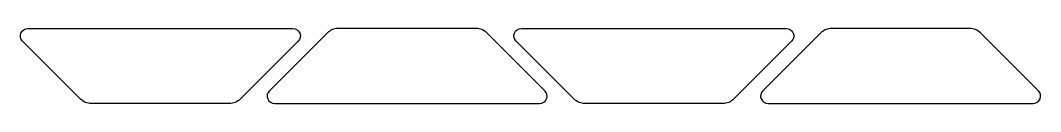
# Model space of a CAD drawing. Header units: millimetres. Extents: x -118.6 to -50.9, y 55 to 60.
import ezdxf

# ---------------------------------------------------------------- set-up
doc = ezdxf.new("R2010")
doc.units = ezdxf.units.MM
doc.header["$MEASUREMENT"] = 0

msp = doc.modelspace()

# ---------------------------------------------------------------- linework, layer by layer
at = {"linetype": 'Continuous'}
for points in [[(-114.648, 55.275), (-118.502, 59.129, -0.668179), (-118.148, 59.982), (-100.562, 59.982, -0.668179), (-100.209, 59.129), (-104.062, 55.275, -0.198912), (-104.769, 54.982), (-113.941, 54.982, -0.198912)], [(-98.269, 59.689), (-102.123, 55.836, 0.668179), (-101.769, 54.982), (-84.183, 54.982, 0.668179), (-83.83, 55.836), (-87.683, 59.689, 0.198912), (-88.391, 59.982), (-97.562, 59.982, 0.198912)], [(-81.891, 55.275), (-85.744, 59.129, -0.668179), (-85.391, 59.982), (-67.805, 59.982, -0.668179), (-67.451, 59.129), (-71.305, 55.275, -0.198912), (-72.012, 54.982), (-81.183, 54.982, -0.198912)], [(-65.512, 59.689), (-69.365, 55.836, 0.668179), (-69.012, 54.982), (-51.426, 54.982, 0.668179), (-51.073, 55.836), (-54.926, 59.689, 0.198912), (-55.633, 59.982), (-64.805, 59.982, 0.198912)]]:
    msp.add_lwpolyline(points, format="xyb", close=True, dxfattribs=at)

doc.saveas('drawing.dxf')
